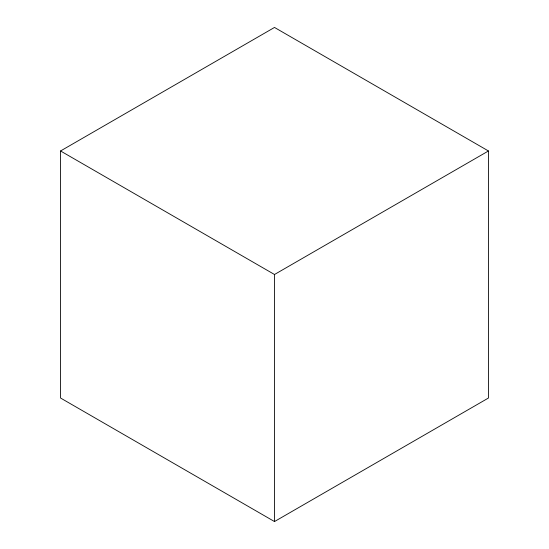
<?xml version="1.0" encoding="UTF-8"?>
<svg xmlns="http://www.w3.org/2000/svg" width="549" height="549" viewBox="0 0 549 549"><rect width="100%" height="100%" fill="white"/><g stroke="black" fill="none" stroke-linecap="round" stroke-linejoin="round"><path stroke-width="0.82" d="M60.548 150.975L274.5 27.45L488.452 150.975L488.452 398.025L274.5 521.55L60.548 398.025L60.548 150.975L274.5 274.5L488.452 150.975M274.5 274.5L274.5 521.55"/></g></svg>
